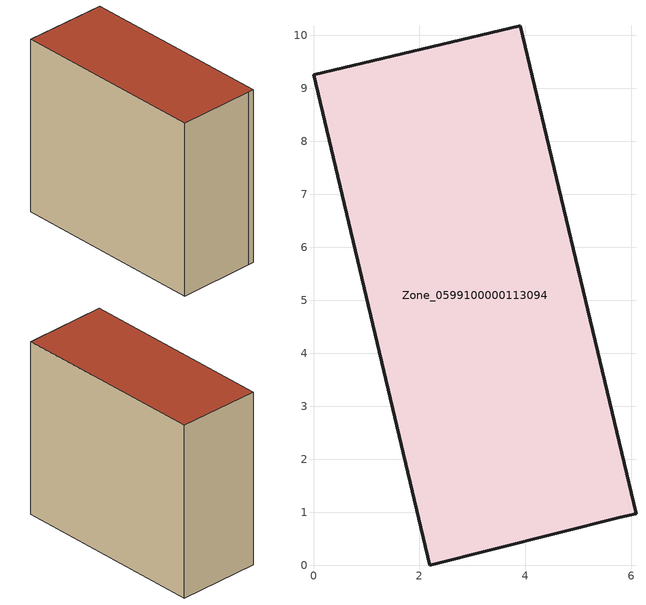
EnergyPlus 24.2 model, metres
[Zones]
Zone_0599100000113094
 floor ground (C_G): 5.79,0.91 2.2,0 0,9.26 3.9,10.18 6.09,0.97 z0
 wall outside (C_F): 6.09,0.97 3.9,10.18 0,9.26 2.2,0 5.79,0.91 6.09,0.97 z0:8.48
 roof outside (C_R): 2.2,0 5.79,0.91 6.09,0.97 3.9,10.18 0,9.26 z8.48
[BUILDING]
Pand.0599100000113094: North Axis=0; Terrain=City; Loads Convergence Tolerance Value=0.04; Temperature Convergence Tolerance Value=0.4; Solar Distribution=FullExterior; Maximum Number of Warmup Days=25; Minimum Number of Warmup Days=1
[Site:Location]
Rotterdam.The.Hague.AP_ZH_NLD Design_Conditions: Latitude=51.96; Longitude=4.45; Time Zone=1; Elevation=-4.5
[SITE:GROUNDTEMPERATURE:BUILDINGSURFACE]
18, 18, 18, 18, 18, 18, 18, 18, 18, 18, 18, 18
[MATERIAL] Thermal Absorptance=0.9; Solar Absorptance=0.7; Visible Absorptance=0.7
Name | Roughness | Thickness | Conductivity | Density | Specific Heat
G.TI.1992-2005 | MediumSmooth | 0.15 | 0.06 | 540 | 1210
F.TI.1992-2005 | Rough | 0.3 | 0.12 | 1920 | 840
R.TI.1992-2005 | MediumRough | 0.2 | 0.08 | 1500 | 1000
[CONSTRUCTION]
C_G: G.TI.1992-2005
C_F: F.TI.1992-2005
C_R: R.TI.1992-2005
[ZONE]
Zone_0599100000113094: Type=1; Multiplier=1; Ceiling Height=Autocalculate; Volume=Autocalculate; Floor Area=autocalculate; Part of Total Floor Area=Yes
[ZONEINFILTRATION:DESIGNFLOWRATE]
Infil_Zone_0599100000113094: Zone or ZoneList or Space or SpaceList=Zone_0599100000113094; Schedule=AlwaysOn; Design Flow Rate Calculation Method=Flow/Area; Flow Rate per Floor Area=0.0015; Constant Term Coefficient=1; Temperature Term Coefficient=0; Velocity Term Coefficient=0; Velocity Squared Term Coefficient=0
[HVACTEMPLATE:ZONE:IDEALLOADSAIRSYSTEM]
Zone_0599100000113094: Maximum Heating Supply Air Temperature=50; Minimum Cooling Supply Air Temperature=13; Maximum Heating Supply Air Humidity Ratio=0.0156; Minimum Cooling Supply Air Humidity Ratio=0.0077; Heating Limit=NoLimit; Cooling Limit=NoLimit; Dehumidification Control Type=ConstantSensibleHeatRatio; Cooling Sensible Heat Ratio=0.7; Dehumidification Setpoint=60; Humidification Control Type=None; Humidification Setpoint=30; Outdoor Air Method=None; Outdoor Air Flow Rate per Person=0.00944; Outdoor Air Flow Rate per Zone Floor Area=0; Outdoor Air Flow Rate per Zone=0; Demand Controlled Ventilation Type=None; Outdoor Air Economizer Type=NoEconomizer; Heat Recovery Type=None; Sensible Heat Recovery Effectiveness=0.7; Latent Heat Recovery Effectiveness=0.65
[ZONECONTROL:THERMOSTAT]
ThermostatControl_Zone_0599100000113094: Zone or ZoneList=Zone_0599100000113094; Control Type Schedule=DualSetpointControlType; Control 1=Thermostat_Zone_0599100000113094; Temperature Difference Between Cutout And Setpoint=0
[THERMOSTATSETPOINT:DUALSETPOINT]
Thermostat_Zone_0599100000113094: Heating Setpoint Temperature Schedule=HeatingSetpoint_Zone_0599100000113094; Cooling Setpoint Temperature Schedule=CoolingSetpoint_Zone_0599100000113094
[SCHEDULE:COMPACT]
HeatingSetpoint_Zone_0599100000113094: Through: 12/31, For: AllDays, Until: 24:00, 21
CoolingSetpoint_Zone_0599100000113094: Through: 12/31, For: AllDays, Until: 24:00, 24
DualSetpointControlType: Through: 12/31, For: AllDays, Until: 24:00, 4
AlwaysOn: Through: 12/31, For: AllDays, Until: 24:00, 1
